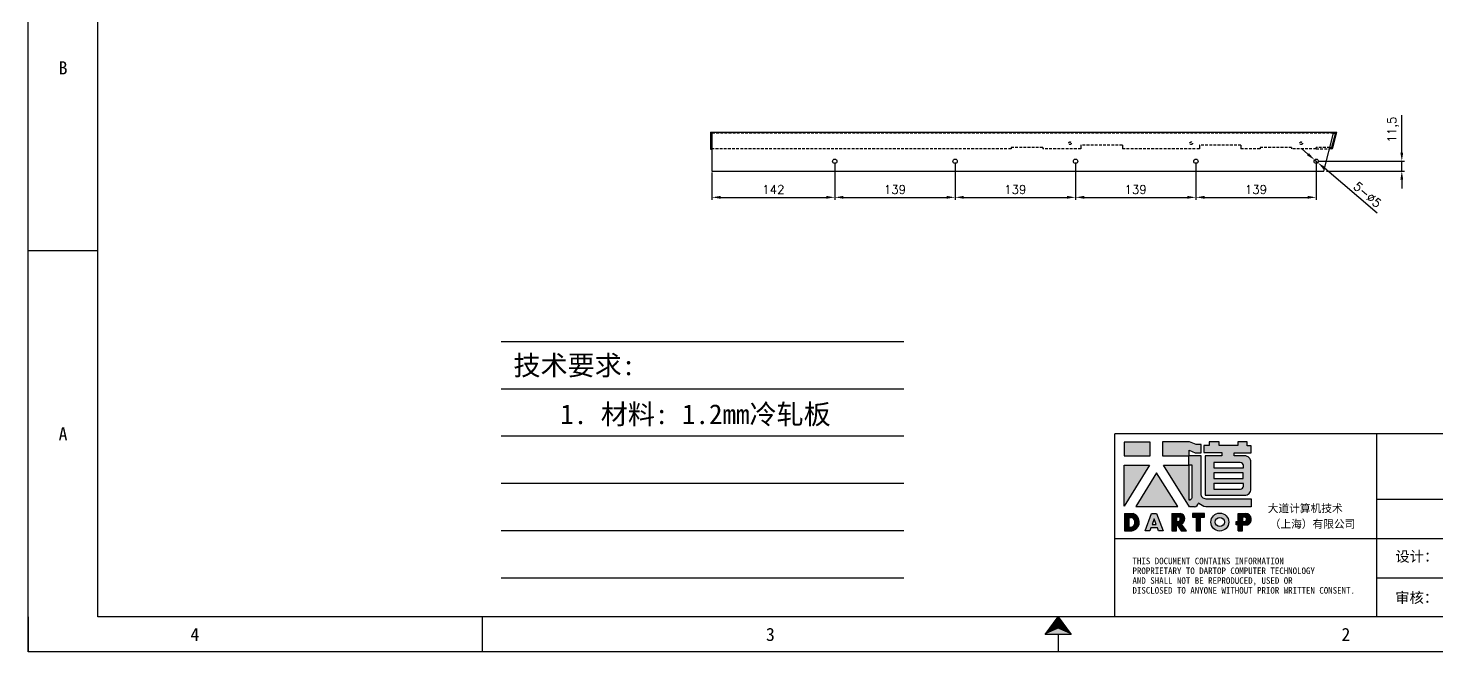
# Model space of a CAD drawing. Header units: millimetres. Extents: x -43476 to -13830, y -16942 to 55335.
# Drawn here: x -30997 to -29369, y 24800 to 25520 of the extents above; entities that cross this region are included whole.
import ezdxf
from ezdxf.enums import TextEntityAlignment as Align

# ---------------------------------------------------------------- set-up
doc = ezdxf.new("R2010")
doc.units = ezdxf.units.MM
for name, pattern in [('ACAD_ISO02W100', [15, 12, -3]), ('DOT', [0.25, 0, -0.25]), ('HIDDEN2', [4.7625, 3.175, -1.5875])]:
    doc.linetypes.add(name, pattern=pattern)
for name, color, linetype in [('4', 7, 'Continuous'), ('green', 3, 'ACAD_ISO02W100'), ('hidden', 3, 'HIDDEN2'), ('print', 30, 'Continuous')]:
    doc.layers.add(name, color=color, linetype=linetype)
doc.layers.add('dim', color=2, linetype='Continuous', lineweight=9)
doc.styles.add('Dartop', font='')
doc.styles.add('HZ', font='')
doc.styles.add('hzHT', font='simhei.ttf')
doc.styles.get("Standard").update_dxf_attribs({"font": 'txt', "bigfont": 'gbcbig.shx'})
doc.styles.get('Dartop').set_extended_font_data('FangSong_GB2312')
doc.styles.get('HZ').set_extended_font_data('SimSun')
doc.dimstyles.new('2-small', dxfattribs={"dimtxt": 10, "dimasz": 10, "dimexe": 3, "dimexo": 3, "dimgap": 4, "dimtad": 1, "dimtxsty": 'Standard', "dimcen": 5, "dimadec": 0, "dimazin": 0, "dimtfac": 1, "dimtmove": 0, "dimatfit": 3, "dimfxl": 0, "dimarcsym": 0})

# ---------------------------------------------------------------- blocks, each defined once
blk = doc.blocks.new('*U5')
at = {"color": 254, "linetype": 'Continuous', "extrusion": (0, 0, -1)}
for points in [[(-17, 0.333), (-16.812, 0.25), (-17, 0.5)], [(-17, 0.333), (-17, 0.5), (-17.188, 0.25)], [(-17, 0.333), (-17.188, 0.25), (-16.812, 0.25)]]:
    blk.add_solid(points, dxfattribs=at)
blk = doc.blocks.new('dadao')
for p, q in [((48, 19.2), (44.9, 10.4)), ((44.9, 10.4), (51.2, 10.4)), ((51.2, 10.4), (48, 19.2))]:
    blk.add_line(p, q)
for points in [[(41.8, 121.6), (41.8, 143.7), (-0.4, 143.7), (-0.4, 121.6), (41.8, 121.6)], [(104.8, 122), (104.8, 130.3), (114.1, 126.3), (124.2, 126.3), (124.2, 139.6), (115.9, 139.6), (105.1, 143.9), (61.5, 143.9)], [(61.7, 144), (61.7, 121.3), (103.9, 121.3)], [(113.4, 38.7), (105.1, 38.7), (63, 106.5), (103.9, 106.5), (103.9, 120.9), (103.9, 121.3)], [(109.7, 53.6), (109.7, 106.2), (104.3, 106.2), (104.3, 50.4), (106.6, 50.4)], [(144.6, 94.4), (144.6, 84.8), (192, 84.8), (192, 94.1), (144.9, 94.1)], [(0, 28), (0, 0), (11.8, 0)], [(0.1, 28), (14, 28)], [(76.8, 28.2), (76.8, 0), (84.1, 0), (84.1, 11.1), (91.6, -0.1), (100.3, -0.1), (91.7, 11.1)], [(76.8, 28.2), (90.6, 28.2)], [(120.2, 45), (119.5, 45), (119.5, 44.6)], [(183.7, 0), (183.7, 9.6), (180.6, 9.6), (180.6, 14.9), (183.8, 14.9), (183.8, 28.1), (196.1, 28.1), (196.5, 28.1)], [(7.1, 21.8), (7.1, 6.1), (12, 6.1)], [(7.1, 21.8), (11.4, 21.8)], [(84, 22.7), (84, 15.3), (87.2, 15.3)], [(84, 22.7), (87.3, 22.7)], [(183.7, 0), (190.9, 0), (190.9, 9.6), (198.8, 9.6)], [(194.9, 22.3), (190.8, 22.3), (190.8, 15), (194.4, 15)]]:
    blk.add_lwpolyline(points)
blk.add_lwpolyline([(137.1, 144.2), (137.1, 137.9), (128.3, 137.9), (128.3, 126.5), (157.3, 126.5), (157.3, 121.5), (130.3, 121.5), (130.3, 57.5), (194.4, 57.5, 0.414214), (204.4, 67.5), (204.4, 111.3, 0.414214), (194.4, 121.3), (177.5, 121.3), (177.5, 126.3), (204.7, 126.3), (204.7, 137.7), (198.2, 137.7), (198.2, 143.9), (183.3, 143.9), (183.3, 138), (153, 138), (153, 144.2), (137.1, 144.2)], format="xyb", close=True)
for points in [[(104.8, 122), (123.4, 122), (123.4, 60, 0.414214), (131.4, 52), (204.8, 52), (204.8, 39.1), (131.7, 39.1)], [(144.3, 110.8), (144.3, 101.8), (192.3, 101.8), (192.3, 105.5, 0.414214), (187.3, 110.5), (144.3, 110.5)], [(144.6, 77), (144.6, 67.5), (187.6, 67.5, 0.414214), (192.6, 72.5), (192.6, 76.4), (144.6, 76.4)]]:
    blk.add_lwpolyline(points, format="xyb")
for points in [[(-0.3, 106.2), (40.4, 106.2), (-0.3, 39.7), (-0.3, 106.2)], [(51.7, 94.1), (18.4, 39.3), (86.2, 39.3)], [(43.8, 28.2), (51.8, 28.2), (62.6, -0.1), (55, -0.1), (53.2, 5), (42.9, 5), (41.1, 0), (33.6, 0)], [(110, 28.1), (110, 21.9), (116, 21.9), (116, -0.1), (123.2, -0.1), (123.2, 22), (129.2, 22), (129.2, 28.1), (110, 28.1)]]:
    blk.add_lwpolyline(points, close=True)
for radius in [14.5, 7.44]:
    blk.add_circle((154.2, 14.2), radius)
for centre, radius, start, end in [((99.2, 60.7), 12.6, 305.6399, 325.969), ((9.6, 14.2), 14.4, 278.6604, 72.3203), ((88.6, 19.4), 8.95, 290.6073, 77.2124), ((111.6, 46.7), 8.19, 282.9811, 347.6627), ((136, 61.7), 22.9, 226.7358, 259.3209), ((195.7, 18.6), 9.51, 288.8959, 85.2442), ((8.5, 13.9), 8.49, 294.2143, 69.7177), ((86.4, 19), 3.8, 282.527, 76.7196), ((193.7, 18.7), 3.8, 280.9891, 72.5513)]:
    blk.add_arc(centre, radius, start, end)
blk = doc.blocks.new('*D215')
at = {"layer": 'Defpoints', "color": 0, "transparency": 16777216}
for p in [(-30064.8, 25368.1), (-30206.8, 25356.6), (-30064.8, 25324.8)]:
    blk.add_point(p, dxfattribs=at)
at = {"layer": 'dim', "color": 0, "lineweight": -2, "transparency": 16777216}
for p, q in [((-30206.8, 25353.6), (-30206.8, 25321.8)), ((-30064.8, 25365.1), (-30064.8, 25321.8)), ((-30196.8, 25324.8), (-30074.8, 25324.8))]:
    blk.add_line(p, q, dxfattribs=at)
at = {"layer": 'dim', "color": 0, "transparency": 16777216}
for points in [[(-30196.8, 25326.5), (-30196.8, 25323.2), (-30206.8, 25324.8)], [(-30074.8, 25326.5), (-30074.8, 25323.2), (-30064.8, 25324.8)]]:
    blk.add_solid(points, dxfattribs=at)
at = {"layer": 'dim', "color": 0, "transparency": 16777216, "insert": (-30135.8, 25333.8), "char_height": 10, "attachment_point": 5}
blk.add_mtext('142', dxfattribs=at)
blk = doc.blocks.new('*D216')
at = {"layer": 'Defpoints', "color": 0, "transparency": 16777216}
for p in [(-30064.8, 25368.1), (-29925.8, 25368.1), (-29925.8, 25324.8)]:
    blk.add_point(p, dxfattribs=at)
at = {"layer": 'dim', "color": 0, "lineweight": -2, "transparency": 16777216}
for p, q in [((-30064.8, 25365.1), (-30064.8, 25321.8)), ((-29925.8, 25365.1), (-29925.8, 25321.8)), ((-30054.8, 25324.8), (-29935.8, 25324.8))]:
    blk.add_line(p, q, dxfattribs=at)
at = {"layer": 'dim', "color": 0, "transparency": 16777216}
for points in [[(-30054.8, 25326.5), (-30054.8, 25323.2), (-30064.8, 25324.8)], [(-29935.8, 25326.5), (-29935.8, 25323.2), (-29925.8, 25324.8)]]:
    blk.add_solid(points, dxfattribs=at)
at = {"layer": 'dim', "color": 0, "transparency": 16777216, "insert": (-29995.3, 25333.8), "char_height": 10, "attachment_point": 5}
blk.add_mtext('139', dxfattribs=at)
blk = doc.blocks.new('*D217')
at = {"layer": 'Defpoints', "color": 0, "transparency": 16777216}
for p in [(-29925.8, 25368.1), (-29786.8, 25368.1), (-29786.8, 25324.8)]:
    blk.add_point(p, dxfattribs=at)
at = {"layer": 'dim', "color": 0, "lineweight": -2, "transparency": 16777216}
for p, q in [((-29925.8, 25365.1), (-29925.8, 25321.8)), ((-29786.8, 25365.1), (-29786.8, 25321.8)), ((-29915.8, 25324.8), (-29796.8, 25324.8))]:
    blk.add_line(p, q, dxfattribs=at)
at = {"layer": 'dim', "color": 0, "transparency": 16777216}
for points in [[(-29915.8, 25326.5), (-29915.8, 25323.2), (-29925.8, 25324.8)], [(-29796.8, 25326.5), (-29796.8, 25323.2), (-29786.8, 25324.8)]]:
    blk.add_solid(points, dxfattribs=at)
at = {"layer": 'dim', "color": 0, "transparency": 16777216, "insert": (-29856.3, 25333.8), "char_height": 10, "attachment_point": 5}
blk.add_mtext('139', dxfattribs=at)
blk = doc.blocks.new('*D218')
at = {"layer": 'Defpoints', "color": 0, "transparency": 16777216}
for p in [(-29786.8, 25368.1), (-29647.8, 25368.1), (-29647.8, 25324.8)]:
    blk.add_point(p, dxfattribs=at)
at = {"layer": 'dim', "color": 0, "lineweight": -2, "transparency": 16777216}
for p, q in [((-29786.8, 25365.1), (-29786.8, 25321.8)), ((-29647.8, 25365.1), (-29647.8, 25321.8)), ((-29776.8, 25324.8), (-29657.8, 25324.8))]:
    blk.add_line(p, q, dxfattribs=at)
at = {"layer": 'dim', "color": 0, "transparency": 16777216}
for points in [[(-29776.8, 25326.5), (-29776.8, 25323.2), (-29786.8, 25324.8)], [(-29657.8, 25326.5), (-29657.8, 25323.2), (-29647.8, 25324.8)]]:
    blk.add_solid(points, dxfattribs=at)
at = {"layer": 'dim', "color": 0, "transparency": 16777216, "insert": (-29717.3, 25333.8), "char_height": 10, "attachment_point": 5}
blk.add_mtext('139', dxfattribs=at)
blk = doc.blocks.new('*D219')
at = {"layer": 'Defpoints', "color": 0, "transparency": 16777216}
for p in [(-29647.8, 25368.1), (-29508.8, 25368.1), (-29508.8, 25324.8)]:
    blk.add_point(p, dxfattribs=at)
at = {"layer": 'dim', "color": 0, "lineweight": -2, "transparency": 16777216}
for p, q in [((-29647.8, 25365.1), (-29647.8, 25321.8)), ((-29508.8, 25365.1), (-29508.8, 25321.8)), ((-29637.8, 25324.8), (-29518.8, 25324.8))]:
    blk.add_line(p, q, dxfattribs=at)
at = {"layer": 'dim', "color": 0, "transparency": 16777216}
for points in [[(-29637.8, 25326.5), (-29637.8, 25323.2), (-29647.8, 25324.8)], [(-29518.8, 25326.5), (-29518.8, 25323.2), (-29508.8, 25324.8)]]:
    blk.add_solid(points, dxfattribs=at)
at = {"layer": 'dim', "color": 0, "transparency": 16777216, "insert": (-29578.3, 25333.8), "char_height": 10, "attachment_point": 5}
blk.add_mtext('139', dxfattribs=at)
blk = doc.blocks.new('*D222')
at = {"layer": 'Defpoints', "color": 0, "transparency": 16777216}
for p in [(-29508.8, 25366.6), (-29409.9, 25366.6), (-29499.8, 25355.1)]:
    blk.add_point(p, dxfattribs=at)
at = {"layer": 'dim', "color": 0, "lineweight": -2, "transparency": 16777216}
for p, q in [((-29409.9, 25376.6), (-29409.9, 25419.6)), ((-29505.8, 25366.6), (-29406.9, 25366.6)), ((-29409.9, 25355.1), (-29409.9, 25366.6)), ((-29496.8, 25355.1), (-29406.9, 25355.1)), ((-29409.9, 25345.1), (-29409.9, 25335.1))]:
    blk.add_line(p, q, dxfattribs=at)
at = {"layer": 'dim', "color": 0, "transparency": 16777216}
for points in [[(-29411.6, 25376.6), (-29408.3, 25376.6), (-29409.9, 25366.6)], [(-29411.6, 25345.1), (-29408.3, 25345.1), (-29409.9, 25355.1)]]:
    blk.add_solid(points, dxfattribs=at)
at = {"layer": 'dim', "color": 0, "transparency": 16777216, "insert": (-29419.8, 25403.1), "char_height": 10, "attachment_point": 5, "rotation": 90}
blk.add_mtext('11,5', dxfattribs=at)
blk = doc.blocks.new('*D223')
at = {"layer": 'Defpoints', "color": 0, "transparency": 16777216}
for p in [(-29510.7, 25368.2), (-29506.9, 25364.9)]:
    blk.add_point(p, dxfattribs=at)
at = {"layer": 'dim', "color": 0, "lineweight": -2, "transparency": 16777216}
for p, q in [((-29518.3, 25374.7), (-29525.9, 25381.2)), ((-29510.7, 25368.2), (-29506.9, 25364.9)), ((-29438.5, 25306.5), (-29499.3, 25358.4))]:
    blk.add_line(p, q, dxfattribs=at)
at = {"layer": 'dim', "color": 0, "transparency": 16777216}
for points in [[(-29517.2, 25375.9), (-29519.4, 25373.4), (-29510.7, 25368.2)], [(-29498.2, 25359.7), (-29500.4, 25357.2), (-29506.9, 25364.9)]]:
    blk.add_solid(points, dxfattribs=at)
at = {"layer": 'dim', "color": 0, "transparency": 16777216, "insert": (-29449.6, 25327.8), "char_height": 10, "attachment_point": 5, "rotation": 319.5023}
blk.add_mtext('5-∅5', dxfattribs=at)

msp = doc.modelspace()

# ---------------------------------------------------------------- hatches: boundary and pattern name
for points in [[(-29700.435, 25042.052), (-29730.57, 25042.052), (-29730.57, 25026.308), (-29700.435, 25026.308)], [(-29701.405, 25015.292), (-29730.489, 25015.292), (-29730.489, 24967.806)], [(-29693.343, 25006.675), (-29717.118, 24967.49), (-29668.706, 24967.49)], [(-29637.967, 24959.472), (-29651.725, 24959.472), (-29651.725, 24955.107), (-29647.432, 24955.107), (-29647.432, 24939.378), (-29642.293, 24939.378), (-29642.293, 24955.117), (-29637.967, 24955.117)]]:
    msp.add_hatch(color=0).paths.add_polyline_path(points)
h = msp.add_hatch(color=0)
h.paths.add_polyline_path([(-29655.401, 25032.484), (-29648.75, 25029.611), (-29641.56, 25029.611), (-29641.56, 25039.127), (-29647.492, 25039.127), (-29655.221, 25042.18), (-29686.196, 25042.18), (-29686.196, 25026.085), (-29656.058, 25026.085), (-29656.058, 25025.759), (-29656.058, 25015.472), (-29685.283, 25015.472), (-29655.223, 24967.096), (-29649.271, 24967.096, 0.27937482), (-29644.926, 24971.322), (-29644.926, 24971.545), (-29644.401, 24971.545, 0.14314537), (-29636.206, 24967.374), (-29583.972, 24967.374), (-29583.972, 24976.549), (-29636.428, 24976.549, -0.41421356), (-29642.142, 24982.263), (-29642.142, 25026.593), (-29655.401, 25026.593)])
h.paths.add_polyline_path([(-29655.754, 25015.267), (-29651.925, 25015.266), (-29651.925, 24977.719, -0.08893574), (-29654.144, 24975.437), (-29655.768, 24975.437)], flags=16)
h = msp.add_hatch(color=0)
h.paths.add_polyline_path([(-29584.062, 25037.795), (-29588.709, 25037.795), (-29588.709, 25042.216), (-29599.332, 25042.216), (-29599.332, 25038.016), (-29621.02, 25038.016), (-29621.02, 25042.437), (-29632.378, 25042.437), (-29632.378, 25037.934), (-29638.654, 25037.934), (-29638.654, 25029.784), (-29617.943, 25029.784), (-29617.943, 25026.179), (-29637.242, 25026.179), (-29637.242, 24980.539), (-29591.426, 24980.539, 0.41421356), (-29584.284, 24987.681), (-29584.284, 25018.936, 0.41421356), (-29591.426, 25026.078), (-29603.537, 25026.078), (-29603.537, 25029.615), (-29584.062, 25029.615)])
h.paths.add_polyline_path([(-29596.485, 25018.341, -0.41421356), (-29592.914, 25014.77), (-29592.914, 25012.151), (-29627.217, 25012.151), (-29627.217, 25018.341)], flags=16)
h.paths.add_polyline_path([(-29593.136, 25006.625), (-29593.136, 24999.993), (-29626.995, 24999.993), (-29626.995, 25006.625)], flags=16)
h.paths.add_polyline_path([(-29592.693, 24994.024), (-29592.693, 24991.184, -0.41421356), (-29596.264, 24987.613), (-29626.995, 24987.613), (-29626.995, 24994.024)], flags=16)
h = msp.add_hatch(color=0)
h.paths.add_polyline_path([(-29720.298, 24959.4), (-29730.275, 24959.4), (-29730.275, 24939.437), (-29721.872, 24939.437, 0.79301591)])
h.paths.add_polyline_path([(-29721.724, 24943.809), (-29725.213, 24943.809), (-29725.213, 24955.028), (-29722.109, 24955.028, -0.67136089)], flags=16)
h = msp.add_hatch(color=0)
h.paths.add_polyline_path([(-29693.268, 24959.564), (-29698.962, 24959.564), (-29706.285, 24939.416), (-29700.891, 24939.416), (-29699.622, 24942.987), (-29692.315, 24942.987), (-29691.018, 24939.373), (-29685.581, 24939.373)])
h.paths.add_polyline_path([(-29693.711, 24946.836), (-29698.238, 24946.836), (-29696.016, 24953.167)], flags=16)
h = msp.add_hatch(color=0)
h.paths.add_polyline_path([(-29665.59, 24959.55), (-29675.403, 24959.55), (-29675.403, 24939.405), (-29670.217, 24939.405), (-29670.217, 24947.391), (-29664.887, 24939.333), (-29658.621, 24939.333), (-29664.755, 24947.341, 0.74405494)])
h.paths.add_polyline_path([(-29670.265, 24950.373), (-29670.265, 24955.663), (-29667.947, 24955.663, -0.79680897), (-29667.982, 24950.373)], flags=16)
h = msp.add_hatch(color=0)
h.paths.add_polyline_path([(-29630.487, 24949.55, 1), (-29609.801, 24949.55, 1)])
h.paths.add_polyline_path([(-29614.831, 24949.55, -1), (-29625.458, 24949.55, -1)], flags=16)
h = msp.add_hatch(color=0)
h.paths.add_polyline_path([(-29589.96, 24959.503), (-29590.257, 24959.503), (-29599.005, 24959.503), (-29599.005, 24950.101), (-29601.326, 24950.101), (-29601.326, 24946.284), (-29599.043, 24946.284), (-29599.043, 24939.44), (-29593.935, 24939.44), (-29593.935, 24946.311), (-29588.324, 24946.311, 0.81230381)])
h.paths.add_polyline_path([(-29594.011, 24950.127), (-29594.011, 24955.386), (-29591.105, 24955.386, -0.77821343), (-29591.402, 24950.127)], flags=16)

# ---------------------------------------------------------------- linework, layer by layer
at = {"color": 0, "linetype": 'DOT'}
for p, q in [((-30996.532, 24839.896), (-30996.532, 26531.994)), ((-28477.359, 24799.608), (-30996.532, 24799.608))]:
    msp.add_line(p, q, dxfattribs=at)
at = {"color": 0}
for p, q in [((-30915.956, 24839.896), (-30915.956, 26531.994)), ((-30915.956, 25262.921), (-30996.532, 25262.921)), ((-28517.647, 25051.408), (-29741.397, 25051.408)), ((-29741.397, 24839.896), (-29741.397, 25051.408)), ((-29439.237, 25051.408), (-29439.237, 24839.896)), ((-29439.237, 24975.868), (-29137.076, 24975.868)), ((-29741.397, 24930.544), (-29439.237, 24930.544)), ((-29439.237, 24930.544), (-28517.647, 24930.544)), ((-29439.237, 24885.22), (-29137.076, 24885.22)), ((-30996.532, 24839.896), (-30996.532, 24799.608)), ((-28517.647, 24839.896), (-30915.956, 24839.896)), ((-30471.618, 24799.608), (-30471.618, 24839.896)), ((-29806.865, 24819.752), (-29806.865, 24799.608))]:
    msp.add_line(p, q, dxfattribs=at)
for p, q in [((-30208.311, 25400.052), (-29484.834, 25400.052)), ((-30208.311, 25400.052), (-30208.311, 25380.552)), ((-30207.111, 25398.852), (-30206.811, 25398.852)), ((-30207.111, 25398.852), (-30207.111, 25380.552)), ((-30206.811, 25380.552), (-30206.811, 25398.852)), ((-30206.811, 25398.852), (-30206.811, 25355.052)), ((-29499.811, 25355.052), (-29488.856, 25398.852)), ((-29489.534, 25381.995), (-29484.834, 25400.052)), ((-29488.931, 25398.852), (-29487.02, 25398.852)), ((-29490.553, 25382.628), (-29486.536, 25398.228)), ((-30208.311, 25380.552), (-30207.111, 25380.552)), ((-29490.927, 25381.052), (-29493.416, 25381.052)), ((-29493.032, 25382.252), (-29491.037, 25382.252)), ((-30206.811, 25355.052), (-29499.811, 25355.052))]:
    msp.add_line(p, q)
msp.add_lwpolyline([(-29806.865, 24839.896), (-29791.757, 24819.752), (-29821.973, 24819.752), (-29806.865, 24839.896)], close=True, dxfattribs=at)
for centre in [(-30064.811, 25366.552), (-29925.811, 25366.552), (-29786.811, 25366.552), (-29647.811, 25366.552), (-29508.811, 25366.552)]:
    msp.add_circle(centre, 2.5)
for centre, radius, start, end in [((-29487.02, 25398.352), 0.5, 345.559946, 90), ((-29486.664, 25398.552), 1.5, 338.198591, 90), ((-29491.037, 25382.752), 0.5, 270, 345.559946), ((-29490.927, 25382.552), 1.5, 270, 338.198591)]:
    msp.add_arc(centre, radius, start, end)
at = {"layer": 'Defpoints'}
for p, q in [((-30450.067, 25158.243), (-29985.03, 25158.243)), ((-30450.067, 25103.643), (-29985.03, 25103.643)), ((-30450.067, 25103.643), (-29985.03, 25103.643)), ((-30450.067, 25049.043), (-29985.03, 25049.043)), ((-30450.067, 24994.443), (-29985.03, 24994.443)), ((-30450.067, 24939.843), (-29985.03, 24939.843)), ((-30450.067, 24885.243), (-29985.03, 24885.243))]:
    msp.add_line(p, q, dxfattribs=at)
at = {"layer": 'green'}
for p, q in [((-29780.681, 25385.052), (-29780.681, 25381.052)), ((-29732.681, 25385.052), (-29732.681, 25381.052)), ((-29643.681, 25385.052), (-29643.681, 25381.052)), ((-29595.681, 25385.052), (-29595.681, 25381.052))]:
    msp.add_line(p, q, dxfattribs=at)
at = {"layer": 'hidden'}
for p, q in [((-29488.931, 25398.852), (-30206.811, 25398.852)), ((-29824.681, 25382.552), (-29861.181, 25382.552)), ((-29861.181, 25382.552), (-29861.181, 25381.052)), ((-29824.681, 25382.552), (-29824.681, 25381.052)), ((-29732.681, 25385.052), (-29780.681, 25385.052)), ((-29595.681, 25385.052), (-29643.681, 25385.052)), ((-29573.681, 25382.552), (-29573.681, 25381.052)), ((-29537.181, 25382.552), (-29573.681, 25382.552)), ((-29537.181, 25382.552), (-29537.181, 25381.052)), ((-29861.181, 25381.052), (-30206.811, 25381.052)), ((-29780.681, 25381.052), (-29824.681, 25381.052)), ((-29643.681, 25381.052), (-29732.681, 25381.052)), ((-29573.681, 25381.052), (-29595.681, 25381.052)), ((-29508.911, 25381.052), (-29537.181, 25381.052)), ((-29508.911, 25381.052), (-29508.911, 25382.252)), ((-29493.032, 25382.252), (-29508.911, 25382.252)), ((-29508.911, 25381.052), (-29493.416, 25381.052))]:
    msp.add_line(p, q, dxfattribs=at)
for centre in [(-29793.181, 25387.352), (-29653.181, 25387.352), (-29526.181, 25387.352)]:
    msp.add_circle(centre, 1.5, dxfattribs=at)
at = {"layer": 'print'}
msp.add_lwpolyline([(-30996.532, 26572.282), (-28437.071, 26572.282), (-28437.071, 24799.608), (-30996.532, 24799.608)], close=True, dxfattribs=at)

# ---------------------------------------------------------------- block references
at = {"color": 0, "xscale": 0.7141973048657924, "yscale": 0.7141973049202118, "zscale": 0.7141973049268417}
msp.add_blockref('dadao', (-29730.275, 24939.437), dxfattribs=at)
at = {"color": 0, "linetype": 'Continuous', "xscale": 80.57610619627711, "yscale": 80.57610619687368, "zscale": 80.57610619687446}
msp.add_blockref('*U5', (-31176.659, 24799.608), dxfattribs=at)

# ---------------------------------------------------------------- texts
at = {"color": 0, "style": 'Dartop'}
for s, p in [('B', (-30956.244, 25474.433)), ('A', (-30956.244, 25051.408)), ('4', (-30803.994, 24819.752)), ('3', (-30139.241, 24819.752)), ('2', (-29474.489, 24819.752))]:
    msp.add_text(s, height=15.108, dxfattribs=at).set_placement(p, align=Align.MIDDLE_CENTER)
at = {"style": 'HZ'}
for s, p in [('技术要求:', (-30365.613, 25130.687)), ('1. 材料: 1.2mm冷轧板', (-30225.745, 25074.201))]:
    msp.add_text(s, height=22.932, dxfattribs=at).set_placement(p, align=Align.MIDDLE_CENTER)
at = {"color": 0, "style": 'hzHT'}
for s, height, p in [('设计：', 12.0864, (-29417.291, 24903.834)), ('THIS DOCUMENT CONTAINS INFORMATION', 7.55401, (-29721.003, 24900.858)), ('PROPRIETARY TO DARTOP COMPUTER TECHNOLOGY', 7.55401, (-29721.003, 24889.527)), ('AND SHALL NOT BE REPRODUCED, USED OR', 7.55401, (-29721.003, 24878.196)), ('DISCLOSED TO ANYONE WITHOUT PRIOR WRITTEN CONSENT.', 7.55401, (-29721.003, 24866.865)), ('审核：', 12.0864, (-29417.471, 24856.239))]:
    msp.add_text(s, height=height, dxfattribs=at).set_placement(p)
at = {"layer": '4', "color": 0, "style": 'hzHT'}
for s, p in [('大道计算机技术', (-29564.765, 24960.857)), ('（上海）有限公司', (-29562.484, 24942.79))]:
    msp.add_text(s, height=9.0648, dxfattribs=at).set_placement(p)

# ---------------------------------------------------------------- dimensions: what is measured, and where the dimension line sits
at = {"layer": 'dim'}
dim = msp.add_linear_dim(base=(-29409.922, 25366.552), p1=(-29499.811, 25355.052), p2=(-29508.811, 25366.552), angle=90, dimstyle='2-small', override={"dimpost": '\\X'}, dxfattribs=at)
dim.commit()
dim.dimension.update_dxf_attribs({"geometry": '*D222', "text_midpoint": (-29419.755, 25403.052)})
for base, p1, p2, picture, middle in [((-30064.811, 25324.828), (-30206.811, 25356.552), (-30064.811, 25368.052), '*D215', (-30135.811, 25333.828)), ((-29925.811, 25324.828), (-30064.811, 25368.052), (-29925.811, 25368.052), '*D216', (-29995.311, 25333.828)), ((-29786.811, 25324.828), (-29925.811, 25368.052), (-29786.811, 25368.052), '*D217', (-29856.311, 25333.828)), ((-29647.811, 25324.828), (-29786.811, 25368.052), (-29647.811, 25368.052), '*D218', (-29717.311, 25333.828)), ((-29508.811, 25324.828), (-29647.811, 25368.052), (-29508.811, 25368.052), '*D219', (-29578.311, 25333.828))]:
    dim = msp.add_linear_dim(base=base, p1=p1, p2=p2, dimstyle='2-small', override={"dimpost": '\\X'}, dxfattribs=at)
    dim.commit()
    dim.dimension.update_dxf_attribs({"geometry": picture, "text_midpoint": middle})
dim = msp.add_diameter_dim_2p(p1=(-29510.712, 25368.176), p2=(-29506.91, 25364.929), text='5-<>', dimstyle='2-small', override={"dimpost": '\\X'}, dxfattribs=at)
dim.commit()
dim.dimension.update_dxf_attribs({"geometry": '*D223', "text_midpoint": (-29455.468, 25320.997), "dimtype": 163})

doc.saveas('drawing.dxf')
